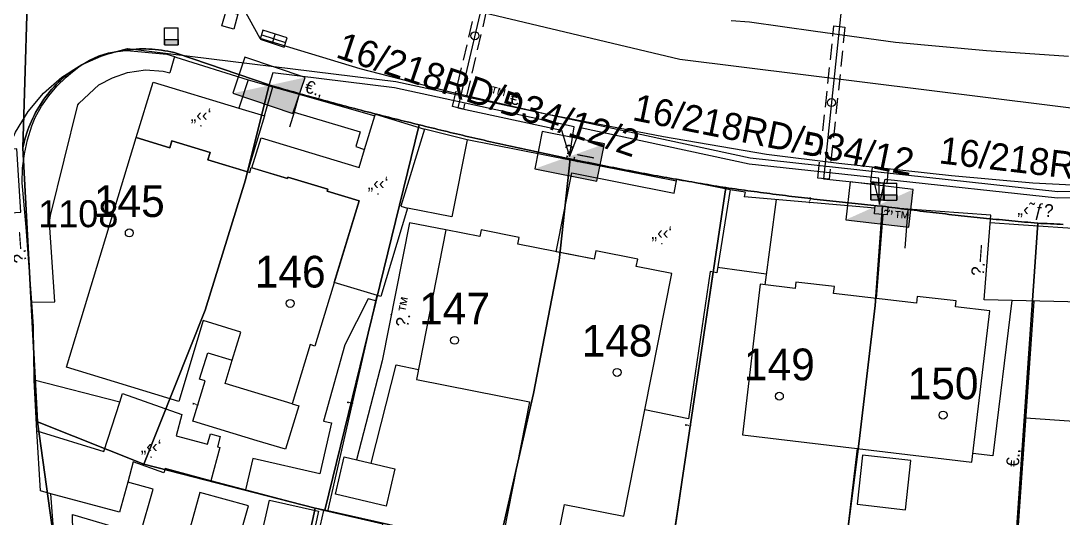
# Model space of a CAD drawing. Header units: metres. Extents: x 218299 to 220222, y 572714 to 574340.
# Drawn here: x 218782 to 218847.6, y 573391.1 to 573422.4 of the extents above; entities that cross this region are included whole.
import ezdxf
from ezdxf.enums import TextEntityAlignment as Align

# ---------------------------------------------------------------- set-up
doc = ezdxf.new("R2010")
doc.units = ezdxf.units.M
doc.header["$MEASUREMENT"] = 0
doc.linetypes.add('DASH15', pattern=[1.5, 1, -0.5])
for name, color, linetype in [('1602', 44, 'Continuous'), ('1603', 44, 'Continuous'), ('6091', 102, 'CABLEUNDEXIST03'), ('6151', 102, 'CABLEUNDEXIST03'), ('6241', 7, 'Continuous'), ('6261', 7, 'Continuous'), ('6701', 7, 'DASH15'), ('6916', 7, 'Continuous'), ('A_POINTS', 2, 'Continuous'), ('M2200', 253, 'Continuous'), ('M2207', 253, 'Continuous'), ('M2401', 7, 'Continuous'), ('M2404', 7, 'Continuous'), ('M2407', 253, 'Continuous'), ('M2408', 253, 'Continuous'), ('M2420', 253, 'Continuous'), ('M2601', 253, 'Continuous'), ('M2602', 253, 'Continuous'), ('M2605', 253, 'Continuous'), ('M2612', 253, 'Continuous'), ('M4903', 253, 'Continuous'), ('M5235', 253, 'Continuous'), ('M5250', 253, 'Continuous')]:
    doc.layers.add(name, color=color, linetype=linetype)
doc.styles.add('HEBTXT', font='HEBTXT')
doc.styles.add('MAVAT_HEBTXT', font='HEBTXT')
doc.linetypes.add('CABLEUNDEXIST03', pattern='A,3.5,[222,elecad.shx,S=0.01,R=0,X=0,Y=0],1.5', length=5)

# ---------------------------------------------------------------- blocks, each defined once
blk = doc.blocks.new('6261')
blk.add_lwpolyline([(-2, -1.2), (2, -1.2), (2, 1.2), (-2, 1.2)], close=True)
at = {"color": 0}
blk.add_solid([(2, 1.2), (-2, -1.2), (2, -1.2)], dxfattribs=at)
at = {"color": 0, "style": 'HEBTXT'}
blk.add_attdef('PIL_NAME', (2.689, 2.418), '', height=1.7, dxfattribs=at)
at = {"style": 'HEBTXT'}
blk.add_attdef('CAMUT_MONIM', (2.489, 0.218), '', height=1.7, dxfattribs=at)
at = {"color": 0, "style": 'HEBTXT', "flags": 1}
for tag, p in [('TYPE', (2.585, -1.773)), ('MAP_TYPE', (2.689, -3.782))]:
    blk.add_attdef(tag, p, '', height=1.7, dxfattribs=at)
blk = doc.blocks.new('6241')
at = {"color": 0}
blk.add_lwpolyline([(-2, -1.2), (2, -1.2), (2, 1.2), (-2, 1.2)], close=True, dxfattribs=at)
blk.add_lwpolyline([(-2, -1.2), (2, -1.2), (2, 1.2), (-2, 1.2)], close=True, dxfattribs=at)
at = {"color": 0, "const_width": 0.48}
blk.add_lwpolyline([(-1.44, 0), (1.44, 0)], dxfattribs=at)
blk.add_lwpolyline([(-1.44, 0), (1.44, 0)], dxfattribs=at)
at = {"color": 0, "style": 'HEBTXT'}
blk.add_attdef('PIL_NAME', (2.42, 1.776), '', height=1.7, dxfattribs=at)
at = {"color": 0, "style": 'HEBTXT', "flags": 1}
for tag, p in [('TYPE', (2.43, -0.61)), ('MAP_TYPE', (2.423, -2.677))]:
    blk.add_attdef(tag, p, '', height=1.7, dxfattribs=at)
blk = doc.blocks.new('6916')
at = {"layer": 'A_POINTS'}
blk.add_circle((0, 0), 0.25, dxfattribs=at)
at = {"color": 0, "style": 'HEBTXT'}
for tag, p in [('HTCH', (0.006, 3.527)), ('PIPE', (0.049, 1.33))]:
    blk.add_attdef(tag, text='', height=1.7, dxfattribs=at).set_placement(p, align=Align.MIDDLE_CENTER)
blk = doc.blocks.new('1603')
at = {"layer": 'A_POINTS'}
blk.add_circle((0, 0), 0.25, dxfattribs=at)
at = {"color": 0, "style": 'HEBTXT'}
blk.add_attdef('PARCEL_NUM', text='', height=2, dxfattribs=at).set_placement((0, 1), align=Align.CENTER)
at = {"color": 0, "style": 'HEBTXT', "flags": 1}
blk.add_attdef('LOT_NUM', text='', height=2, dxfattribs=at).set_placement((0, -2.5), align=Align.CENTER)
blk = doc.blocks.new('M2404')
blk.add_circle((0, 0), 0.025)
at = {"style": 'MAVAT_HEBTXT'}
blk.add_attdef('NAME', text='', height=0.8, dxfattribs=at).set_placement((0, 1.59), align=Align.MIDDLE)
blk = doc.blocks.new('M2407')
blk.add_circle((0, 0), 0.025)
at = {"style": 'MAVAT_HEBTXT'}
blk.add_attdef('NAME', text='', height=0.8, dxfattribs=at).set_placement((0, 1.59), align=Align.MIDDLE)
blk = doc.blocks.new('M2408')
blk.add_circle((0, 0), 0.025)
at = {"style": 'MAVAT_HEBTXT'}
blk.add_attdef('NAME', text='', height=0.8, dxfattribs=at).set_placement((0, 1.59), align=Align.MIDDLE)
blk = doc.blocks.new('M2601')
blk.add_circle((0, 0), 0.025)
at = {"style": 'MAVAT_HEBTXT'}
blk.add_attdef('NAME', text='', height=0.8, dxfattribs=at).set_placement((0, 1.59), align=Align.MIDDLE)
blk = doc.blocks.new('M2602')
blk.add_circle((0, 0), 0.025)
at = {"style": 'MAVAT_HEBTXT'}
blk.add_attdef('NAME', text='', height=0.8, dxfattribs=at).set_placement((0, 1.59), align=Align.MIDDLE)
blk = doc.blocks.new('M2605')
blk.add_circle((0, 0), 0.025)
at = {"style": 'MAVAT_HEBTXT'}
blk.add_attdef('NAME', text='', height=0.8, dxfattribs=at).set_placement((0, 1.59), align=Align.MIDDLE)
blk = doc.blocks.new('M2612')
blk.add_circle((0, 0), 0.025)
at = {"style": 'MAVAT_HEBTXT'}
blk.add_attdef('NAME', text='', height=0.8, dxfattribs=at).set_placement((0, 1.59), align=Align.MIDDLE)
blk = doc.blocks.new('M2207')
blk.add_circle((0, 0), 0.025)
at = {"style": 'MAVAT_HEBTXT'}
blk.add_attdef('NAME', text='', height=0.8, dxfattribs=at).set_placement((0, 1.59), align=Align.MIDDLE)
blk = doc.blocks.new('M5250')
blk.add_circle((0, 0), 0.025)
at = {"style": 'MAVAT_HEBTXT'}
blk.add_attdef('NAME', text='', height=0.8, dxfattribs=at).set_placement((0, 1.25), align=Align.MIDDLE)
blk = doc.blocks.new('M4903')
blk.add_lwpolyline([(-1.6, -0.59), (1.6, -0.59), (1.6, 0.62), (-1.6, 0.62)], close=True)
for points in [[(-1.57, 0), (1.57, 0)], [(0, 0.62), (0, -0.59)]]:
    blk.add_lwpolyline(points)
at = {"style": 'MAVAT_HEBTXT', "flags": 1}
for tag, p in [('MARK', (0, 1.87)), ('IL', (0, -6.97))]:
    blk.add_attdef(tag, text='', height=0.8, dxfattribs=at).set_placement(p, align=Align.MIDDLE)
at = {"style": 'MAVAT_HEBTXT'}
for tag, p in [('HEIGHT', (0, -1.84)), ('NAME', (0, -4.41))]:
    blk.add_attdef(tag, text='', height=0.8, dxfattribs=at).set_placement(p, align=Align.MIDDLE)
blk = doc.blocks.new('*U89')
at = {"linetype": 'Continuous'}
for p, q in [((-0.85, 0), (-0.85, -0.66)), ((0.85, 0), (0.85, -0.66))]:
    blk.add_line(p, q, dxfattribs=at)
blk.add_solid([(-0.85, 0), (-0.85, -0.66), (0.85, -0.66)], dxfattribs=at)
at = {"linetype": 'Continuous', "extrusion": (0, 0, -1)}
blk.add_solid([(0.85, 0), (-0.85, 0), (-0.85, -0.66)], dxfattribs=at)
blk = doc.blocks.new('M5235')
for points in [[(-0.85, 1.47), (0.85, 1.47)], [(-0.85, -0.66), (-0.85, 1.47)], [(0.85, -0.66), (0.85, 1.47)], [(-0.85, 0), (0.85, 0)], [(-0.85, -0.66), (0.85, -0.66)]]:
    blk.add_lwpolyline(points)
at = {"linetype": 'Continuous'}
blk.add_blockref('*U89', (0, 0), dxfattribs=at)
at = {"style": 'MAVAT_HEBTXT', "flags": 1}
for tag, p in [('MARK', (0, 2.72)), ('HEIGHT', (0, -1.92)), ('NAME', (0, -4.48))]:
    blk.add_attdef(tag, text='', height=0.8, dxfattribs=at).set_placement(p, align=Align.MIDDLE)
blk = doc.blocks.new('111')
at = {"layer": 'M2200'}
for points in [[(218791.946, 573398.431, 575.7), (218784.871, 573400.58, 575.7), (218789.268, 573415.055, 571.95), (218791.382, 573414.413, 571.935), (218791.382, 573414.413, 571.935), (218791.513, 573414.843, 571.935), (218791.513, 573414.843, 571.935), (218793.921, 573414.112, 571.92), (218793.921, 573414.112, 571.92), (218793.783, 573413.657, 571.92), (218793.783, 573413.657, 571.92), (218796.419, 573412.856, 571.92), (218796.512, 573413.162, 571.71), (218798.791, 573412.47, 571.755), (218798.791, 573412.47, 571.755), (218798.821, 573412.57, 571.755), (218798.821, 573412.57, 571.755), (218801.341, 573411.804, 571.755), (218801.341, 573411.804, 571.755), (218801.301, 573411.675, 571.755), (218801.301, 573411.675, 571.755), (218803.304, 573411.066, 571.755), (218803.304, 573411.066, 571.755), (218800.524, 573401.916, 572.325), (218800.23, 573402.006, 572.655), (218799.099, 573398.282, 572.655), (218794.876, 573399.564, 572.655), (218795.319, 573401.02, 572.655), (218795.86, 573402.801, 572.655), (218793.491, 573403.521, 575.265)], [(218808.779, 573409.239, 571.708), (218806.914, 573399.804, 571.633), (218814.035, 573398.396, 572.308), (218812.412, 573390.185, 572.233), (218815.764, 573389.522, 572.158), (218816.239, 573391.925, 572.233), (218819.985, 573391.185, 572.158), (218821.312, 573397.897, 571.895), (218823.009, 573406.482, 571.558), (218823.009, 573406.482, 571.558), (218820.76, 573406.927, 571.633), (218820.76, 573406.927, 571.633), (218820.852, 573407.395, 571.633), (218820.852, 573407.395, 571.633), (218818.223, 573407.915, 571.633), (218818.223, 573407.915, 571.633), (218818.119, 573407.385, 571.633), (218818.119, 573407.385, 571.633), (218813.301, 573408.337, 571.633), (218813.386, 573408.766, 571.633), (218810.988, 573409.24, 571.633), (218810.904, 573408.818, 571.633)], [(218827.448, 573396.318, 571.333), (218841.889, 573394.606, 571.333), (218843.018, 573404.126, 571.333), (218840.861, 573404.382, 571.333), (218840.905, 573404.756, 571.333), (218838.458, 573405.047, 571.333), (218838.406, 573404.61, 571.333), (218833.185, 573405.229, 571.333), (218833.236, 573405.665, 571.333), (218830.818, 573405.952, 571.333), (218830.77, 573405.547, 571.333), (218828.574, 573405.807, 571.333), (218827.448, 573396.318, 571.333)]]:
    blk.add_polyline3d(points, close=True, dxfattribs=at)
at = {"layer": 'M2207'}
for points in [[(218793.921, 573414.112, 571.785), (218791.513, 573414.843, 571.785), (218791.382, 573414.413, 571.83), (218789.269, 573415.054, 571.83), (218790.333, 573418.557, 571.53), (218795.725, 573416.919, 571.438), (218797.36, 573416.423, 571.41), (218797.36, 573416.423, 571.41), (218796.288, 573412.896, 571.815), (218793.783, 573413.657, 571.8)], [(218798.791, 573412.47, 571.725), (218796.557, 573413.148, 571.725), (218797.134, 573415.046, 571.5), (218803.313, 573413.169, 571.47), (218803.658, 573414.305, 571.227), (218804.301, 573416.423, 570.773), (218804.334, 573416.53, 570.75), (218807.418, 573415.594, 570.69), (218805.943, 573410.737, 571.65), (218806.358, 573410.611, 571.62), (218804.667, 573405.043, 571.74), (218801.744, 573405.931, 571.8), (218803.304, 573411.066, 571.77), (218801.301, 573411.675, 571.747), (218801.341, 573411.804, 571.747), (218798.821, 573412.57, 571.717)], [(218821.312, 573397.897, 571.483), (218823.009, 573406.482, 571.483), (218820.76, 573406.927, 571.483), (218820.852, 573407.395, 571.483), (218818.223, 573407.915, 571.483), (218818.119, 573407.385, 571.483), (218815.713, 573407.86, 571.483), (218816.695, 573412.831, 571.483), (218823.142, 573411.557, 571.333), (218823.32, 573412.455, 571.183), (218826.683, 573411.79, 571.033), (218825.834, 573406.536, 571.033), (218825.425, 573406.617, 571.483), (218824.053, 573397.32, 571.483)], [(218788.226, 573391.441, 569.917), (218783.895, 573392.609, 569.917), (218783.244, 573392.784, 569.917), (218783.01, 573396.563, 570.247), (218783.01, 573396.563, 570.247), (218787.236, 573395.279, 571.447), (218788.235, 573398.384, 571.447), (218788.408, 573398.922, 571.447), (218792.146, 573397.595, 571.897), (218791.787, 573396.263, 571.957), (218793.765, 573395.729, 570.937), (218793.944, 573396.391, 570.697), (218794.562, 573396.224, 570.697), (218794.381, 573395.557, 571.057), (218794.536, 573395.515, 571.057), (218793.974, 573393.432, 570.907), (218791.097, 573394.208, 571.867), (218791.014, 573393.936, 571.897), (218789.08, 573394.609, 571.657), (218788.739, 573393.343, 570.962)], [(218802.363, 573394.926, 570.733), (218805.563, 573394.18, 570.733), (218805.016, 573391.835, 570.583), (218801.817, 573392.581, 570.583), (218802.363, 573394.926, 570.733)], [(218835.02, 573395.046, 570.808), (218834.672, 573391.945, 570.808), (218837.715, 573391.603, 570.883), (218838.063, 573394.705, 570.883), (218835.02, 573395.046, 570.808)], [(218792.565, 573390.106, 569.983), (218795.61, 573389.256, 569.983), (218796.332, 573391.843, 569.983), (218793.288, 573392.693, 569.983), (218792.565, 573390.106, 569.983)], [(218797.66, 573392.21, 569.908), (218800.76, 573391.52, 569.908), (218800.224, 573389.111, 569.683), (218797.124, 573389.802, 569.683), (218797.66, 573392.21, 569.908)], [(218800.542, 573389.247, 569.983), (218804.279, 573388.398, 569.983), (218804.802, 573390.697, 569.983), (218801.064, 573391.546, 569.983), (218800.542, 573389.247, 569.983)]]:
    blk.add_polyline3d(points, close=True, dxfattribs=at)
at = {"layer": 'M2401'}
for points in [[(218826.746, 573422.445, 568.414), (218827.9, 573422.361, 568.414), (218832.042, 573421.754, 568.414), (218837.094, 573421.078, 568.294), (218842.809, 573420.552, 568.174), (218847.983, 573420.193, 568.174)], [(218850.281, 573411.942, 568.294), (218845.732, 573412.184, 568.294), (218840.608, 573412.647, 568.414), (218833.521, 573413.432, 568.414), (218828.959, 573413.998, 568.564), (218822.484, 573415.102, 568.564), (218815.173, 573416.507, 568.714), (218809.069, 573417.908, 568.623), (218803.371, 573419.38, 568.713), (218797.075, 573421.305, 568.713), (218796.068, 573423.135, 568.773)]]:
    blk.add_polyline3d(points, dxfattribs=at)
at = {"layer": 'M2404'}
for points in [[(218826.746, 573422.445, 568.414), (218827.9, 573422.361, 568.414), (218832.042, 573421.754, 568.414), (218837.094, 573421.078, 568.294), (218842.809, 573420.552, 568.174), (218847.983, 573420.193, 568.174)], [(218850.281, 573411.942, 568.294), (218845.732, 573412.184, 568.294), (218840.608, 573412.647, 568.414), (218833.521, 573413.432, 568.414), (218828.959, 573413.998, 568.564), (218822.484, 573415.102, 568.564), (218815.173, 573416.507, 568.714), (218809.069, 573417.908, 568.623), (218803.371, 573419.38, 568.713), (218797.075, 573421.305, 568.713), (218796.068, 573423.135, 568.773)]]:
    blk.add_polyline3d(points, dxfattribs=at)
at = {"layer": 'M2407'}
for points in [[(218782.691, 573404.691, 569.193), (218784.136, 573404.708, 569.193), (218783.812, 573409.697, 569.133), (218783.865, 573410.146, 569.133), (218785.594, 573417.117, 569.253), (218785.679, 573417.234, 569.253), (218786.924, 573418.379, 569.253), (218787.772, 573418.822, 569.253), (218788.724, 573419.154, 569.253), (218789.846, 573419.321, 569.253), (218790.969, 573419.244, 569.253), (218791.396, 573419.133, 569.253)], [(218799.209, 573416.665, 568.983), (218803.377, 573415.428, 569.133), (218803.095, 573414.494, 569.133), (218803.658, 573414.305, 569.133)], [(218808.779, 573409.239, 569.07), (218806.483, 573409.692, 569.07), (218804.763, 573400.99, 569.07), (218803.148, 573394.743, 568.785)], [(218804.356, 573404.774, 569.22), (218803.872, 573404.884, 569.22), (218802.414, 573402.001, 569.22), (218801.056, 573397.189, 569.07), (218801.569, 573397.072, 569.07), (218800.836, 573393.859, 568.77), (218796.613, 573394.823, 568.92), (218796.163, 573392.85, 568.698)], [(218844.411, 573404.784, 568.76), (218843.218, 573395.004, 568.91), (218841.954, 573395.154, 568.91)], [(218804.076, 573394.527, 568.784), (218805.633, 573400.723, 569.07), (218807.042, 573400.449, 569.07)], [(218799.099, 573398.282, 568.904), (218799.511, 573398.156, 568.904), (218798.677, 573395.41, 568.904), (218796.894, 573395.952, 568.904)], [(218845.29, 573397.389, 568.629), (218848.313, 573397.177, 568.753)], [(218785.365, 573385.732, 567.273), (218785.262, 573391.3, 567.243), (218789.526, 573390.038, 567.213), (218790.337, 573392.895, 567.213), (218788.739, 573393.343, 567.183)]]:
    blk.add_polyline3d(points, dxfattribs=at)
at = {"layer": 'M2408'}
for points in [[(218810.112, 573414.904, 568.698), (218807.418, 573415.594, 568.698)], [(218826.683, 573411.79, 568.548), (218827.612, 573411.64, 568.548), (218827.56, 573411.324, 568.548)], [(218843.05, 573409.707, 568.365), (218844.842, 573409.582, 568.365), (218849.17, 573409.278, 568.365)], [(218783.01, 573396.563, 567.272), (218782.848, 573399.756, 567.392)]]:
    blk.add_polyline3d(points, dxfattribs=at)
at = {"layer": 'M2420', "linetype": 'Continuous', "lineweight": -3}
blk.add_lwpolyline([(218778.789, 573430.643), (218823.5, 573420), (218850.7, 573416.62), (218872.91, 573416.69), (218902.91, 573421.31), (218924.8, 573428), (218952.3, 573439.38), (218956.3, 573441.88), (218980.91, 573457.81), (218995.09, 573470.88), (219024.2, 573502.19), (219042.09, 573537.19), (219043.91, 573540.62), (219049.7, 573557.12), (219054.59, 573574.81), (219057.41, 573589.69), (219057.5, 573620.62), (219058, 573628.19), (219058.7, 573640.38), (219046.5, 573689.62), (219028.09, 573726.31)], dxfattribs=at)
at = {"layer": 'M2601'}
for points in [[(218835.8, 573410.6, 570.495), (218827.56, 573411.324, 570.195)], [(218829.572, 573411.147, 570.195), (218828.851, 573405.775, 570.195)], [(218809.155, 573410.058, 570.198), (218806.358, 573410.611, 570.198)], [(218836.28, 573410.208, 570.42), (218835.879, 573404.91, 570.42)], [(218825.584, 573406.586, 571.074), (218822.737, 573387.206, 571.074)], [(218828.941, 573406.449, 570.27), (218825.886, 573406.859, 570.27)], [(218804.433, 573405.114, 571.548), (218801.325, 573391.487, 571.548)], [(218796.894, 573395.952, 569.912), (218792.835, 573397.185, 569.912), (218793.605, 573399.719, 569.912), (218793.265, 573399.822, 569.912), (218793.772, 573401.49, 569.912), (218795.319, 573401.02, 569.912)], [(218834.67, 573395.462, 570.474), (218833.518, 573385.745, 570.474)]]:
    blk.add_polyline3d(points, dxfattribs=at)
at = {"layer": 'M2602'}
for points in [[(218791.691, 573420.158, 570.933), (218791.396, 573419.133, 570.933)], [(218796.315, 573418.704, 570.573), (218797.874, 573418.259, 570.596), (218799.541, 573417.783, 570.621), (218804.301, 573416.423, 570.693)], [(218797.36, 573416.423, 570.873), (218797.874, 573418.259, 570.873)], [(218799.541, 573417.783, 569.553), (218799.209, 573416.665, 569.553), (218798.926, 573415.712, 569.553)], [(218836.596, 573410.646, 570.42), (218836.561, 573410.187, 570.42), (218835.774, 573410.247, 570.42), (218835.814, 573410.787, 570.42)], [(218845.806, 573404.754, 570.42), (218844.413, 573384.891, 570.722)]]:
    blk.add_polyline3d(points, dxfattribs=at)
at = {"layer": 'M2605'}
for points in [[(218788.235, 573398.384, 569.073), (218782.848, 573399.756, 569.073), (218782.848, 573399.756, 569.073), (218782.807, 573403.159, 569.193), (218782.691, 573404.691, 569.193), (218782.335, 573409.414, 569.193), (218782.079, 573412.212, 569.133), (218782.117, 573413.125, 569.119), (218782.236, 573414.031, 569.109), (218782.432, 573414.923, 569.104), (218782.706, 573415.795, 569.102), (218782.915, 573416.325, 569.103), (218783.306, 573417.028, 569.073), (218783.763, 573417.69, 569.063), (218784.281, 573418.306, 569.073), (218784.855, 573418.868, 569.103), (218785.257, 573419.204, 569.133), (218785.767, 573419.604, 569.158), (218786.322, 573419.939, 569.177), (218786.915, 573420.204, 569.19), (218787.535, 573420.394, 569.197), (218788.174, 573420.506, 569.197), (218788.684, 573420.539, 569.193), (218791.191, 573420.304, 569.223), (218791.691, 573420.158, 569.223), (218791.773, 573420.134, 569.223), (218796.315, 573418.704, 569.193), (218796.315, 573418.704, 569.193), (218795.725, 573416.919, 569.193)], [(218823.289, 573412.299, 569.148), (218810.112, 573414.904, 569.148), (218809.155, 573410.058, 569.294)], [(218848.974, 573406.681, 568.545), (218848.824, 573404.689, 568.545), (218842.681, 573404.821, 568.845), (218843.084, 573410.156, 568.845), (218837.863, 573410.551, 568.995), (218837.677, 573408.093, 568.995)], [(218801.064, 573391.546, 568.698), (218793.974, 573393.432, 568.698)], [(218786.665, 573385.407, 567.273), (218785.365, 573385.732, 567.273), (218784.402, 573385.972, 567.273), (218783.895, 573392.609, 567.243)]]:
    blk.add_polyline3d(points, dxfattribs=at)
at = {"layer": 'M2612'}
blk.add_polyline3d([(218837.863, 573410.551, 570.42), (218836.596, 573410.646, 570.42)], dxfattribs=at)
at = {"layer": 'M5250'}
for points in [[(218795.415, 573421.891, 568.792), (218794.671, 573422.099, 568.792), (218794.935, 573423.042, 568.792), (218795.679, 573422.834, 568.792), (218795.415, 573421.891, 568.792)], [(218836.636, 573413.087, 568.414), (218836.533, 573412.163, 568.414), (218835.532, 573412.274, 568.564), (218835.634, 573413.198, 568.414), (218836.636, 573413.087, 568.414)]]:
    blk.add_polyline3d(points, dxfattribs=at)
at = {"layer": 'M2207'}
ref = blk.add_blockref('M2207', (218793.348, 573415.797), dxfattribs=dict(at, xscale=0.5, yscale=0.5, zscale=0.5))
ref.add_attrib('NAME', '„‹‹‘', dxfattribs={"layer": '0', "height": 0.8, "style": 'MAVAT_HEBTXT'}).set_placement((218793.348, 573416.422), align=Align.MIDDLE)
ref = blk.add_blockref('M2207', (218804.494, 573411.496), dxfattribs=dict(at, xscale=0.5, yscale=0.5, zscale=0.5))
ref.add_attrib('NAME', '„‹‹‘', dxfattribs={"layer": '0', "height": 0.8, "style": 'MAVAT_HEBTXT'}).set_placement((218804.494, 573412.121), align=Align.MIDDLE)
ref = blk.add_blockref('M2207', (218822.372, 573408.372), dxfattribs=dict(at, xscale=0.5, yscale=0.5, zscale=0.5))
ref.add_attrib('NAME', '„‹‹‘', dxfattribs={"layer": '0', "height": 0.8, "style": 'MAVAT_HEBTXT'}).set_placement((218822.372, 573408.997), align=Align.MIDDLE)
ref = blk.add_blockref('M2207', (218790.205, 573394.914), dxfattribs=dict(at, xscale=0.5, yscale=0.5, zscale=0.5))
ref.add_attrib('NAME', '„‹‹‘', dxfattribs={"layer": '0', "height": 0.8, "style": 'MAVAT_HEBTXT'}).set_placement((218790.205, 573395.539), align=Align.MIDDLE)
at = {"layer": 'M2404'}
ref = blk.add_blockref('M2404', (218812.328, 573417.16), dxfattribs=dict(at, xscale=0.5, yscale=0.5, zscale=0.5))
ref.add_attrib('NAME', '™.€', dxfattribs={"layer": '0', "height": 0.8, "rotation": 345.51646, "style": 'MAVAT_HEBTXT'}).set_placement((218812.466, 573417.693), align=Align.MIDDLE)
at = {"layer": 'M2407'}
ref = blk.add_blockref('M2407', (218805.34, 573403.914), dxfattribs=dict(at, xscale=0.5, yscale=0.5, zscale=0.5))
ref.add_attrib('NAME', '\x8e.™', dxfattribs={"layer": '0', "height": 0.8, "rotation": 78.819, "style": 'MAVAT_HEBTXT'}).set_placement((218806.167, 573404.08), align=Align.MIDDLE)
at = {"layer": 'M2408'}
ref = blk.add_blockref('M2408', (218845.839, 573409.512), dxfattribs=dict(at, xscale=0.5, yscale=0.5, zscale=0.5))
ref.add_attrib('NAME', '„‹˜ƒ\x8e', dxfattribs={"layer": '0', "height": 0.8, "rotation": 355.98673, "style": 'MAVAT_HEBTXT'}).set_placement((218845.902, 573410.409), align=Align.MIDDLE)
at = {"layer": 'M2601'}
ref = blk.add_blockref('M2601', (218831.68, 573410.962), dxfattribs=dict(at, xscale=0.5, yscale=0.5, zscale=0.5))
ref.add_attrib('NAME', '‚', dxfattribs={"layer": '0', "height": 0.8, "rotation": 354.98281, "style": 'MAVAT_HEBTXT'}).set_placement((218831.728, 573411.51), align=Align.MIDDLE)
ref = blk.add_blockref('M2601', (218793.144, 573398.2), dxfattribs=dict(at, xscale=0.5, yscale=0.5, zscale=0.5))
ref.add_attrib('NAME', '‚', dxfattribs={"layer": '0', "height": 0.8, "rotation": 73.10391, "style": 'MAVAT_HEBTXT'}).set_placement((218792.618, 573398.36), align=Align.MIDDLE)
ref = blk.add_blockref('M2601', (218802.879, 573398.301), dxfattribs=dict(at, xscale=0.5, yscale=0.5, zscale=0.5))
ref.add_attrib('NAME', '‚', dxfattribs={"layer": '0', "height": 0.8, "rotation": 77.15019, "style": 'MAVAT_HEBTXT'}).set_placement((218802.343, 573398.423), align=Align.MIDDLE)
ref = blk.add_blockref('M2601', (218824.16, 573396.896), dxfattribs=dict(at, xscale=0.5, yscale=0.5, zscale=0.5))
ref.add_attrib('NAME', '‚', dxfattribs={"layer": '0', "height": 0.8, "rotation": 81.64324, "style": 'MAVAT_HEBTXT'}).set_placement((218823.616, 573396.976), align=Align.MIDDLE)
at = {"layer": 'M2602'}
ref = blk.add_blockref('M2602', (218800.308, 573417.564), dxfattribs=dict(at, xscale=0.5, yscale=0.5, zscale=0.5))
ref.add_attrib('NAME', '€.‚', dxfattribs={"layer": '0', "height": 0.8, "rotation": 344.06304, "style": 'MAVAT_HEBTXT'}).set_placement((218800.459, 573418.093), align=Align.MIDDLE)
ref = blk.add_blockref('M2602', (218845.109, 573394.823), dxfattribs=dict(at, xscale=0.5, yscale=0.5, zscale=0.5))
ref.add_attrib('NAME', '€.‚', dxfattribs={"layer": '0', "height": 0.8, "rotation": 85.98624, "style": 'MAVAT_HEBTXT'}).set_placement((218844.561, 573394.861), align=Align.MIDDLE)
at = {"layer": 'M2605'}
ref = blk.add_blockref('M2605', (218817.056, 573413.531), dxfattribs=dict(at, xscale=0.5, yscale=0.5, zscale=0.5))
ref.add_attrib('NAME', '\x9a.—', dxfattribs={"layer": '0', "height": 0.8, "rotation": 348.819, "style": 'MAVAT_HEBTXT'}).set_placement((218817.162, 573414.071), align=Align.MIDDLE)
ref = blk.add_blockref('M2605', (218782.43, 573408.159), dxfattribs=dict(at, xscale=0.5, yscale=0.5, zscale=0.5))
ref.add_attrib('NAME', '\x9a.—', dxfattribs={"layer": '0', "height": 0.8, "rotation": 94.31379, "style": 'MAVAT_HEBTXT'}).set_placement((218781.881, 573408.117), align=Align.MIDDLE)
ref = blk.add_blockref('M2605', (218842.865, 573407.266), dxfattribs=dict(at, xscale=0.5, yscale=0.5, zscale=0.5))
ref.add_attrib('NAME', '\x9a.—', dxfattribs={"layer": '0', "height": 0.8, "rotation": 85.68044, "style": 'MAVAT_HEBTXT'}).set_placement((218842.317, 573407.307), align=Align.MIDDLE)
at = {"layer": 'M2612'}
ref = blk.add_blockref('M2612', (218837.229, 573410.598), dxfattribs=dict(at, xscale=0.5, yscale=0.5, zscale=0.5))
ref.add_attrib('NAME', '˜’™', dxfattribs={"layer": '0', "height": 0.8, "rotation": 355.68044, "style": 'MAVAT_HEBTXT'}).set_placement((218837.188, 573410.05), align=Align.MIDDLE)
at = {"layer": 'M4903', "xscale": 0.5, "yscale": 0.5, "zscale": 0.5, "rotation": 341.8745788769642}
blk.add_blockref('M4903', (218797.919, 573421.292, 568.802), dxfattribs=at)
at = {"layer": 'M5235', "xscale": 0.5, "yscale": 0.5, "zscale": 0.5}
for p in [(218791.485, 573421.229, 568.893), (218835.955, 573411.461, 568.564), (218836.756, 573411.441, 568.564)]:
    blk.add_blockref('M5235', p, dxfattribs=at)
at = {"layer": 'M5250', "xscale": 0.4999999999999993, "yscale": 0.4999999999999993, "zscale": 0.4999999999999993, "rotation": 297.2279235092989}
blk.add_blockref('M5250', (218795.095, 573421.981, 568.792), dxfattribs=at)
at = {"layer": 'M5250', "xscale": 0.5, "yscale": 0.5, "zscale": 0.5}
blk.add_blockref('M5250', (218835.809, 573412.243, 568.522), dxfattribs=at)

msp = doc.modelspace()

# ---------------------------------------------------------------- linework, layer by layer
at = {"layer": '1602'}
for points in [[(218782.931, 573440.824), (218782.133, 573414.411), (218783.06, 573397.14), (218786.521, 573372.226)], [(218847.6484, 573409.5878), (218847.4485, 573409.5961), (218847.2487, 573409.6047), (218847.0489, 573409.6134), (218846.8491, 573409.6224), (218846.6493, 573409.6315), (218846.4495, 573409.6408), (218846.2498, 573409.6503), (218846.05, 573409.66), (218845.8116, 573409.6806), (218845.6124, 573409.6979), (218845.4131, 573409.7155), (218845.2139, 573409.7333), (218845.0147, 573409.7513), (218844.8156, 573409.7694), (218844.6164, 573409.7878), (218844.4173, 573409.8063), (218844.2182, 573409.825), (218844.0191, 573409.8439), (218843.82, 573409.863), (218843.6209, 573409.8823), (218843.4219, 573409.9018), (218843.2228, 573409.9215), (218843.0238, 573409.9414), (218842.8248, 573409.9614), (218842.6258, 573409.9817), (218842.4269, 573410.0021), (218842.228, 573410.0227), (218842.029, 573410.0435), (218841.8302, 573410.0646), (218841.6313, 573410.0857), (218841.4324, 573410.1071), (218841.2336, 573410.1287), (218841.0348, 573410.1505), (218840.836, 573410.1725), (218840.6372, 573410.1946), (218840.4385, 573410.2169), (218840.2397, 573410.2395), (218840.041, 573410.2622), (218839.8424, 573410.2851), (218839.6437, 573410.3082), (218839.4451, 573410.3315), (218839.2464, 573410.355), (218839.0478, 573410.3787), (218838.8493, 573410.4025), (218838.6507, 573410.4266), (218838.4522, 573410.4508), (218838.2537, 573410.4752), (218838.0552, 573410.4999), (218837.8568, 573410.5247), (218837.6583, 573410.5497), (218837.4599, 573410.5749), (218837.2615, 573410.6002), (218837.0632, 573410.6258), (218836.8649, 573410.6516), (218836.6665, 573410.6775), (218836.4683, 573410.7037), (218836.27, 573410.73), (218835.9315, 573410.7623), (218835.7324, 573410.7815), (218835.5334, 573410.8009), (218835.3343, 573410.8205), (218835.1353, 573410.8403), (218834.9363, 573410.8603), (218834.7373, 573410.8805), (218834.5384, 573410.9009), (218834.3394, 573410.9215), (218834.1405, 573410.9422), (218833.9416, 573410.9632), (218833.7427, 573410.9843), (218833.5439, 573411.0056), (218833.345, 573411.0272), (218833.1462, 573411.0489), (218832.9474, 573411.0708), (218832.7486, 573411.0928), (218832.5499, 573411.1151), (218832.3512, 573411.1376), (218832.1524, 573411.1603), (218831.9538, 573411.1831), (218831.7551, 573411.2061), (218831.5564, 573411.2294), (218831.3578, 573411.2528), (218831.1592, 573411.2764), (218830.9606, 573411.3002), (218830.7621, 573411.3242), (218830.5635, 573411.3484), (218830.365, 573411.3727), (218830.1665, 573411.3973), (218829.9681, 573411.4221), (218829.7696, 573411.447), (218829.5712, 573411.4721), (218829.3728, 573411.4974), (218829.1745, 573411.523), (218828.9761, 573411.5486), (218828.7778, 573411.5745), (218828.5795, 573411.6006), (218828.3813, 573411.6269), (218828.183, 573411.6533), (218827.9848, 573411.68), (218827.7866, 573411.7068), (218827.5884, 573411.7339), (218827.3903, 573411.7611), (218827.1922, 573411.7885), (218826.9941, 573411.8161), (218826.796, 573411.8439), (218826.598, 573411.8718), (218826.4, 573411.9), (218826.0362, 573411.9589), (218825.8389, 573411.9912), (218825.6415, 573412.0237), (218825.4442, 573412.0563), (218825.2469, 573412.0891), (218825.0496, 573412.1221), (218824.8524, 573412.1554), (218824.6552, 573412.1887), (218824.4581, 573412.2223), (218824.2609, 573412.2561), (218824.0638, 573412.2901), (218823.8668, 573412.3242), (218823.6697, 573412.3585), (218823.4727, 573412.3931), (218823.2758, 573412.4278), (218823.0789, 573412.4627), (218822.882, 573412.4978), (218822.6851, 573412.5331), (218822.4883, 573412.5685), (218822.2915, 573412.6042), (218822.0947, 573412.64), (218821.898, 573412.6761), (218821.7013, 573412.7123), (218821.5046, 573412.7487), (218821.308, 573412.7853), (218821.1114, 573412.8221), (218820.9149, 573412.8591), (218820.7183, 573412.8962), (218820.5219, 573412.9336), (218820.3254, 573412.9711), (218820.129, 573413.0088), (218819.9326, 573413.0467), (218819.7363, 573413.0848), (218819.54, 573413.1231), (218819.3437, 573413.1616), (218819.1475, 573413.2003), (218818.9513, 573413.2391), (218818.7552, 573413.2782), (218818.5591, 573413.3174), (218818.363, 573413.3568), (218818.1669, 573413.3964), (218817.9709, 573413.4362), (218817.775, 573413.4762), (218817.579, 573413.5164), (218817.3832, 573413.5567), (218817.1873, 573413.5973), (218816.9915, 573413.638), (218816.7957, 573413.6789), (218816.6, 573413.72), (218816.2678, 573413.787), (218816.0718, 573413.8268), (218815.8758, 573413.8668), (218815.6799, 573413.907), (218815.484, 573413.9474), (218815.2882, 573413.9879), (218815.0923, 573414.0287), (218814.8966, 573414.0696), (218814.7009, 573414.1107), (218814.5052, 573414.152), (218814.3095, 573414.1935), (218814.1139, 573414.2352), (218813.9183, 573414.2771), (218813.7228, 573414.3191), (218813.5273, 573414.3614), (218813.3319, 573414.4038), (218813.1365, 573414.4464), (218812.9411, 573414.4892), (218812.7458, 573414.5322), (218812.5505, 573414.5754), (218812.3552, 573414.6187), (218812.16, 573414.6623), (218811.9649, 573414.706), (218811.7698, 573414.7499), (218811.5747, 573414.794), (218811.3797, 573414.8383), (218811.1847, 573414.8828), (218810.9897, 573414.9275), (218810.7948, 573414.9724), (218810.6, 573415.0174), (218810.4051, 573415.0626), (218810.2104, 573415.108), (218810.0156, 573415.1536), (218809.8209, 573415.1994), (218809.6263, 573415.2454), (218809.4317, 573415.2916), (218809.2371, 573415.3379), (218809.0426, 573415.3844), (218808.8482, 573415.4312), (218808.6537, 573415.4781), (218808.4594, 573415.5252), (218808.265, 573415.5724), (218808.0707, 573415.6199), (218807.8765, 573415.6675), (218807.6823, 573415.7154), (218807.4882, 573415.7634), (218807.2941, 573415.8116), (218807.1, 573415.86), (218806.732, 573415.9489), (218806.5377, 573415.9962), (218806.3434, 573416.0436), (218806.1492, 573416.0912), (218805.955, 573416.139), (218805.7608, 573416.187), (218805.5667, 573416.2352), (218805.3726, 573416.2836), (218805.1786, 573416.3321), (218804.9846, 573416.3809), (218804.7907, 573416.4298), (218804.5968, 573416.4789), (218804.403, 573416.5282), (218804.2092, 573416.5777), (218804.0155, 573416.6273), (218803.8218, 573416.6772), (218803.6282, 573416.7272), (218803.4346, 573416.7775), (218803.241, 573416.8279), (218803.0475, 573416.8784), (218802.8541, 573416.9292), (218802.6607, 573416.9802), (218802.4673, 573417.0313), (218802.274, 573417.0827), (218802.0808, 573417.1342), (218801.8876, 573417.1859), (218801.6944, 573417.2378), (218801.5013, 573417.2898), (218801.3083, 573417.3421), (218801.1153, 573417.3945), (218800.9223, 573417.4472), (218800.7294, 573417.5), (218800.5366, 573417.553), (218800.3438, 573417.6061), (218800.151, 573417.6595), (218799.9583, 573417.7131), (218799.7657, 573417.7668), (218799.5731, 573417.8207), (218799.3805, 573417.8748), (218799.188, 573417.9291), (218798.9956, 573417.9836), (218798.8032, 573418.0382), (218798.6109, 573418.0931), (218798.4186, 573418.1481), (218798.2264, 573418.2033), (218798.0342, 573418.2587), (218797.8421, 573418.3142), (218797.65, 573418.37), (218791.85, 573420.36), (218791.6565, 573420.4104), (218791.4617, 573420.456), (218791.2659, 573420.4967), (218791.0692, 573420.5325), (218790.8716, 573420.5634), (218790.6733, 573420.5893), (218790.4744, 573420.6103), (218790.275, 573420.6262), (218790.0753, 573420.6372), (218789.8754, 573420.6432), (218789.6754, 573420.6442), (218789.4755, 573420.6402), (218789.2757, 573420.6312), (218789.0762, 573420.6172), (218788.8771, 573420.5982), (218788.6785, 573420.5743), (218788.4806, 573420.5454), (218788.2835, 573420.5115), (218788.0873, 573420.4728), (218787.8921, 573420.4291), (218787.6981, 573420.3806), (218787.5054, 573420.3272), (218787.314, 573420.2691), (218787.1242, 573420.2062), (218786.936, 573420.1385), (218786.7495, 573420.0662), (218786.5649, 573419.9892), (218786.3823, 573419.9077), (218786.2018, 573419.8216), (218786.0235, 573419.731), (218785.8475, 573419.636), (218785.674, 573419.5366), (218785.5029, 573419.4329), (218785.3346, 573419.325), (218785.1689, 573419.2129), (218784.97, 573419.07), (218784.8156, 573418.9429), (218784.6643, 573418.8121), (218784.5164, 573418.6774), (218784.3719, 573418.5392), (218784.231, 573418.3973), (218784.0936, 573418.252), (218783.9598, 573418.1033), (218783.8299, 573417.9513), (218783.7038, 573417.796), (218783.5816, 573417.6377), (218783.4633, 573417.4764), (218783.3492, 573417.3122), (218783.2392, 573417.1451), (218783.1334, 573416.9754), (218783.0319, 573416.8031), (218782.9347, 573416.6283), (218782.842, 573416.4511), (218782.7537, 573416.2717), (218782.6699, 573416.0901), (218782.5906, 573415.9065), (218782.516, 573415.7209), (218782.446, 573415.5335), (218782.3808, 573415.3445), (218782.3203, 573415.1539), (218782.2646, 573414.9618), (218782.2137, 573414.7684), (218782.133, 573414.411), (218782.931, 573440.824)], [(218809.16, 573389.77), (218801.15, 573391.57), (218807.1, 573415.86), (218807.2941, 573415.8116), (218807.4882, 573415.7634), (218807.6823, 573415.7154), (218807.8765, 573415.6675), (218808.0707, 573415.6199), (218808.265, 573415.5724), (218808.4594, 573415.5252), (218808.6537, 573415.4781), (218808.8482, 573415.4312), (218809.0426, 573415.3844), (218809.2371, 573415.3379), (218809.4317, 573415.2916), (218809.6263, 573415.2454), (218809.8209, 573415.1994), (218810.0156, 573415.1536), (218810.2104, 573415.108), (218810.4051, 573415.0626), (218810.6, 573415.0174), (218810.7948, 573414.9724), (218810.9897, 573414.9275), (218811.1847, 573414.8828), (218811.3797, 573414.8383), (218811.5747, 573414.794), (218811.7698, 573414.7499), (218811.9649, 573414.706), (218812.16, 573414.6623), (218812.3552, 573414.6187), (218812.5505, 573414.5754), (218812.7458, 573414.5322), (218812.9411, 573414.4892), (218813.1365, 573414.4464), (218813.3319, 573414.4038), (218813.5273, 573414.3614), (218813.7228, 573414.3191), (218813.9183, 573414.2771), (218814.1139, 573414.2352), (218814.3095, 573414.1935), (218814.5052, 573414.152), (218814.7009, 573414.1107), (218814.8966, 573414.0696), (218815.0923, 573414.0287), (218815.2882, 573413.9879), (218815.484, 573413.9474), (218815.6799, 573413.907), (218815.8758, 573413.8668), (218816.0718, 573413.8268), (218816.2678, 573413.787), (218816.6, 573413.72), (218815.91, 573407.31), (218814.3, 573398.92), (218812.06, 573389.16)], [(218812.06, 573389.16), (218814.3, 573398.92), (218815.91, 573407.31), (218816.6, 573413.72), (218816.7957, 573413.6789), (218816.9915, 573413.638), (218817.1873, 573413.5973), (218817.3832, 573413.5567), (218817.579, 573413.5164), (218817.775, 573413.4762), (218817.9709, 573413.4362), (218818.1669, 573413.3964), (218818.363, 573413.3568), (218818.5591, 573413.3174), (218818.7552, 573413.2782), (218818.9513, 573413.2391), (218819.1475, 573413.2003), (218819.3437, 573413.1616), (218819.54, 573413.1231), (218819.7363, 573413.0848), (218819.9326, 573413.0467), (218820.129, 573413.0088), (218820.3254, 573412.9711), (218820.5219, 573412.9336), (218820.7183, 573412.8962), (218820.9149, 573412.8591), (218821.1114, 573412.8221), (218821.308, 573412.7853), (218821.5046, 573412.7487), (218821.7013, 573412.7123), (218821.898, 573412.6761), (218822.0947, 573412.64), (218822.2915, 573412.6042), (218822.4883, 573412.5685), (218822.6851, 573412.5331), (218822.882, 573412.4978), (218823.0789, 573412.4627), (218823.2758, 573412.4278), (218823.4727, 573412.3931), (218823.6697, 573412.3585), (218823.8668, 573412.3242), (218824.0638, 573412.2901), (218824.2609, 573412.2561), (218824.4581, 573412.2223), (218824.6552, 573412.1887), (218824.8524, 573412.1554), (218825.0496, 573412.1221), (218825.2469, 573412.0891), (218825.4442, 573412.0563), (218825.6415, 573412.0237), (218825.8389, 573411.9912), (218826.0362, 573411.9589), (218826.4, 573411.9), (218822.73, 573387.28)], [(218822.73, 573387.28), (218826.4, 573411.9), (218826.598, 573411.8718), (218826.796, 573411.8439), (218826.9941, 573411.8161), (218827.1922, 573411.7885), (218827.3903, 573411.7611), (218827.5884, 573411.7339), (218827.7866, 573411.7068), (218827.9848, 573411.68), (218828.183, 573411.6533), (218828.3813, 573411.6269), (218828.5795, 573411.6006), (218828.7778, 573411.5745), (218828.9761, 573411.5486), (218829.1745, 573411.523), (218829.3728, 573411.4974), (218829.5712, 573411.4721), (218829.7696, 573411.447), (218829.9681, 573411.4221), (218830.1665, 573411.3973), (218830.365, 573411.3727), (218830.5635, 573411.3484), (218830.7621, 573411.3242), (218830.9606, 573411.3002), (218831.1592, 573411.2764), (218831.3578, 573411.2528), (218831.5564, 573411.2294), (218831.7551, 573411.2061), (218831.9538, 573411.1831), (218832.1524, 573411.1603), (218832.3512, 573411.1376), (218832.5499, 573411.1151), (218832.7486, 573411.0928), (218832.9474, 573411.0708), (218833.1462, 573411.0489), (218833.345, 573411.0272), (218833.5439, 573411.0056), (218833.7427, 573410.9843), (218833.9416, 573410.9632), (218834.1405, 573410.9422), (218834.3394, 573410.9215), (218834.5384, 573410.9009), (218834.7373, 573410.8805), (218834.9363, 573410.8603), (218835.1353, 573410.8403), (218835.3343, 573410.8205), (218835.5334, 573410.8009), (218835.7324, 573410.7815), (218835.9315, 573410.7623), (218836.27, 573410.73), (218835.81, 573404.47), (218834.81, 573395.93), (218833.51, 573385.94)], [(218833.51, 573385.94), (218834.81, 573395.93), (218835.81, 573404.47), (218836.27, 573410.73), (218836.4683, 573410.7037), (218836.6665, 573410.6775), (218836.8649, 573410.6516), (218837.0632, 573410.6258), (218837.2615, 573410.6002), (218837.4599, 573410.5749), (218837.6583, 573410.5497), (218837.8568, 573410.5247), (218838.0552, 573410.4999), (218838.2537, 573410.4752), (218838.4522, 573410.4508), (218838.6507, 573410.4266), (218838.8493, 573410.4025), (218839.0478, 573410.3787), (218839.2464, 573410.355), (218839.4451, 573410.3315), (218839.6437, 573410.3082), (218839.8424, 573410.2851), (218840.041, 573410.2622), (218840.2397, 573410.2395), (218840.4385, 573410.2169), (218840.6372, 573410.1946), (218840.836, 573410.1725), (218841.0348, 573410.1505), (218841.2336, 573410.1287), (218841.4324, 573410.1071), (218841.6313, 573410.0857), (218841.8302, 573410.0646), (218842.029, 573410.0435), (218842.228, 573410.0227), (218842.4269, 573410.0021), (218842.6258, 573409.9817), (218842.8248, 573409.9614), (218843.0238, 573409.9414), (218843.2228, 573409.9215), (218843.4219, 573409.9018), (218843.6209, 573409.8823), (218843.82, 573409.863), (218844.0191, 573409.8439), (218844.2182, 573409.825), (218844.4173, 573409.8063), (218844.6164, 573409.7878), (218844.8156, 573409.7694), (218845.0147, 573409.7513), (218845.2139, 573409.7333), (218845.4131, 573409.7155), (218845.6124, 573409.6979), (218845.8116, 573409.6806), (218846.05, 573409.66), (218844.36, 573385.01)], [(218855.11, 573384.58), (218846.51, 573384.88), (218844.36, 573385.01), (218846.05, 573409.66), (218846.2498, 573409.6503), (218846.4495, 573409.6408), (218846.6493, 573409.6315), (218846.8491, 573409.6224), (218847.0489, 573409.6134), (218847.2487, 573409.6047), (218847.4485, 573409.5961), (218847.6484, 573409.5878)], [(218786.521, 573372.226), (218783.06, 573397.14), (218789.75, 573394.47), (218800.55, 573391.7), (218798.49, 573382.18)], [(218798.49, 573382.18), (218800.55, 573391.7), (218801.15, 573391.57), (218809.16, 573389.77)]]:
    msp.add_lwpolyline(points, dxfattribs=at)
for points in [[(218782.133, 573414.411), (218782.2137, 573414.7684), (218782.2646, 573414.9618), (218782.3203, 573415.1539), (218782.3808, 573415.3445), (218782.446, 573415.5335), (218782.516, 573415.7209), (218782.5906, 573415.9065), (218782.6699, 573416.0901), (218782.7537, 573416.2717), (218782.842, 573416.4511), (218782.9347, 573416.6283), (218783.0319, 573416.8031), (218783.1334, 573416.9754), (218783.2392, 573417.1451), (218783.3492, 573417.3122), (218783.4633, 573417.4764), (218783.5816, 573417.6377), (218783.7038, 573417.796), (218783.8299, 573417.9513), (218783.9598, 573418.1033), (218784.0936, 573418.252), (218784.231, 573418.3973), (218784.3719, 573418.5392), (218784.5164, 573418.6774), (218784.6643, 573418.8121), (218784.8156, 573418.9429), (218784.97, 573419.07), (218785.1689, 573419.2129), (218785.3346, 573419.325), (218785.5029, 573419.4329), (218785.674, 573419.5366), (218785.8475, 573419.636), (218786.0235, 573419.731), (218786.2018, 573419.8216), (218786.3823, 573419.9077), (218786.5649, 573419.9892), (218786.7495, 573420.0662), (218786.936, 573420.1385), (218787.1242, 573420.2062), (218787.314, 573420.2691), (218787.5054, 573420.3272), (218787.6981, 573420.3806), (218787.8921, 573420.4291), (218788.0873, 573420.4728), (218788.2835, 573420.5115), (218788.4806, 573420.5454), (218788.6785, 573420.5743), (218788.8771, 573420.5982), (218789.0762, 573420.6172), (218789.2757, 573420.6312), (218789.4755, 573420.6402), (218789.6754, 573420.6442), (218789.8754, 573420.6432), (218790.0753, 573420.6372), (218790.275, 573420.6262), (218790.4744, 573420.6103), (218790.6733, 573420.5893), (218790.8716, 573420.5634), (218791.0692, 573420.5325), (218791.2659, 573420.4967), (218791.4617, 573420.456), (218791.6565, 573420.4104), (218791.85, 573420.36), (218797.65, 573418.37), (218796.16, 573412.39), (218793.61, 573404.18), (218789.75, 573394.47), (218783.06, 573397.14)], [(218789.75, 573394.47), (218793.61, 573404.18), (218796.16, 573412.39), (218797.65, 573418.37), (218797.8421, 573418.3142), (218798.0342, 573418.2587), (218798.2264, 573418.2033), (218798.4186, 573418.1481), (218798.6109, 573418.0931), (218798.8032, 573418.0382), (218798.9956, 573417.9836), (218799.188, 573417.9291), (218799.3805, 573417.8748), (218799.5731, 573417.8207), (218799.7657, 573417.7668), (218799.9583, 573417.7131), (218800.151, 573417.6595), (218800.3438, 573417.6061), (218800.5366, 573417.553), (218800.7294, 573417.5), (218800.9223, 573417.4472), (218801.1153, 573417.3945), (218801.3083, 573417.3421), (218801.5013, 573417.2898), (218801.6944, 573417.2378), (218801.8876, 573417.1859), (218802.0808, 573417.1342), (218802.274, 573417.0827), (218802.4673, 573417.0313), (218802.6607, 573416.9802), (218802.8541, 573416.9292), (218803.0475, 573416.8784), (218803.241, 573416.8279), (218803.4346, 573416.7775), (218803.6282, 573416.7272), (218803.8218, 573416.6772), (218804.0155, 573416.6273), (218804.2092, 573416.5777), (218804.403, 573416.5282), (218804.5968, 573416.4789), (218804.7907, 573416.4298), (218804.9846, 573416.3809), (218805.1786, 573416.3321), (218805.3726, 573416.2836), (218805.5667, 573416.2352), (218805.7608, 573416.187), (218805.955, 573416.139), (218806.1492, 573416.0912), (218806.3434, 573416.0436), (218806.5377, 573415.9962), (218806.732, 573415.9489), (218807.1, 573415.86), (218801.15, 573391.57), (218800.55, 573391.7)]]:
    msp.add_lwpolyline(points, close=True, dxfattribs=at)
at = {"layer": '6091'}
msp.add_lwpolyline([(218780.4419, 573412.1649), (218780.4412, 573412.1353), (218780.3589, 573412.1388), (218780.3566, 573412.5398), (218780.7256, 573412.5349), (218781.09, 573414.0068), (218781.6741, 573415.406), (218782.4642, 573416.7001), (218783.4421, 573417.859), (218784.585, 573418.8555), (218785.8661, 573419.6666), (218787.2557, 573420.2732), (218788.7215, 573420.6614), (218805.6117, 573418.5927), (218827.9384, 573413.7759), (218847.3057, 573411.6516), (218866.0393, 573411.866)], dxfattribs=at)
at = {"layer": '6151'}
for points in [[(218836.0827, 573410.8325), (218836.4427, 573412.4407), (218847.2861, 573411.2514), (218866.0561, 573411.4662), (218884.6043, 573412.8139), (218892.204, 573414.1637), (218912.0956, 573418.2058), (218937.9071, 573426.9524), (218954.8833, 573432.3779), (218961.93, 573434.1972), (218962.215, 573434.3498), (218962.4366, 573434.3499), (218962.4374, 573434.4809)], [(218812.1377, 573428.0464), (218809.5339, 573416.9281), (218816.0635, 573415.5194), (218816.562, 573413.8693)], [(218833.7734, 573424.1113), (218832.5518, 573412.466), (218835.7588, 573412.1148), (218836.0827, 573410.8325)], [(218816.562, 573413.8693), (218816.8465, 573415.7407), (218805.545, 573418.1979), (218797.8817, 573419.1365), (218797.624, 573418.3435)], [(218836.0827, 573410.8325), (218836.037, 573412.4973), (218827.8743, 573413.3805), (218817.2541, 573415.6718), (218816.562, 573413.8693)]]:
    msp.add_lwpolyline(points, dxfattribs=at)
at = {"layer": '6701'}
for points in [[(218809.875, 573416.848), (218809.193, 573417.008), (218811.322, 573426.097), (218812.003, 573425.937)], [(218832.9, 573412.429), (218832.204, 573412.503), (218833.209, 573422.09), (218833.906, 573422.017)]]:
    msp.add_lwpolyline(points, close=True, dxfattribs=at)

# ---------------------------------------------------------------- block references
msp.add_blockref('111', (0, 0))
at = {"layer": '1603'}
for p, values in [((218788.8367, 573409.0504), {'PARCEL_NUM': '145'}), ((218798.967, 573404.6058), {'PARCEL_NUM': '146'}), ((218809.3183, 573402.2766), {'PARCEL_NUM': '147'}), ((218819.5539, 573400.2532), {'PARCEL_NUM': '148'}), ((218829.7736, 573398.7594), {'PARCEL_NUM': '149'}), ((218840.0837, 573397.5629), {'PARCEL_NUM': '150'})]:
    msp.add_blockref('1603', p, dxfattribs=at).add_auto_attribs(values)
at = {"layer": '6241'}
ref = msp.add_blockref('6241', (218780.6869, 573412.2849), dxfattribs=dict(at, rotation=273.6199999999156))
ref.add_attrib('PIL_NAME', '1108', (218783.0939, 573409.4064), dxfattribs={"layer": '0', "color": 0, "height": 1.7, "style": 'HEBTXT'})
at = {"layer": '6261'}
ref = msp.add_blockref('6261', (218797.624, 573418.3435), dxfattribs=dict(at, rotation=341.3699999998947))
ref.add_attrib('PIL_NAME', '16/218RD/פ34/12/2', (218801.7741, 573420.1337), dxfattribs={"layer": '0', "color": 0, "height": 1.7, "rotation": 341.37, "style": 'HEBTXT'})
ref = msp.add_blockref('6261', (218816.562, 573413.8693), dxfattribs=dict(at, rotation=348.6299999998924))
ref.add_attrib('PIL_NAME', '16/218RD/פ34/12', (218820.4526, 573416.1696), dxfattribs={"layer": '0', "color": 0, "height": 1.7, "rotation": 348.63, "style": 'HEBTXT'})
ref = msp.add_blockref('6261', (218836.0827, 573410.8325), dxfattribs=dict(at, rotation=353.269999999891))
ref.add_attrib('PIL_NAME', '16/218RD/פ34/11', (218839.7744, 573413.44), dxfattribs={"layer": '0', "color": 0, "height": 1.7, "rotation": 353.27, "style": 'HEBTXT'})
at = {"layer": '6916'}
for p, rotation in [((218810.598, 573421.4714), 76.8168), ((218833.0549, 573417.2608), 84.01560000000002)]:
    msp.add_blockref('6916', p, dxfattribs=dict(at, rotation=rotation))

doc.saveas('drawing.dxf')
